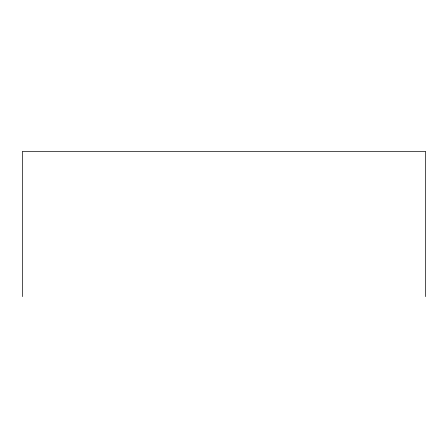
<?xml version="1.0" encoding="UTF-8"?>
<svg xmlns="http://www.w3.org/2000/svg" width="448" height="448" viewBox="0 0 448 448"><rect width="100%" height="100%" fill="white"/><g stroke="black" fill="none" stroke-linecap="round" stroke-linejoin="round"><path stroke-width="0.67" d="M425.6 296.621L425.6 151.379L22.4 151.379L22.4 296.621"/></g></svg>
